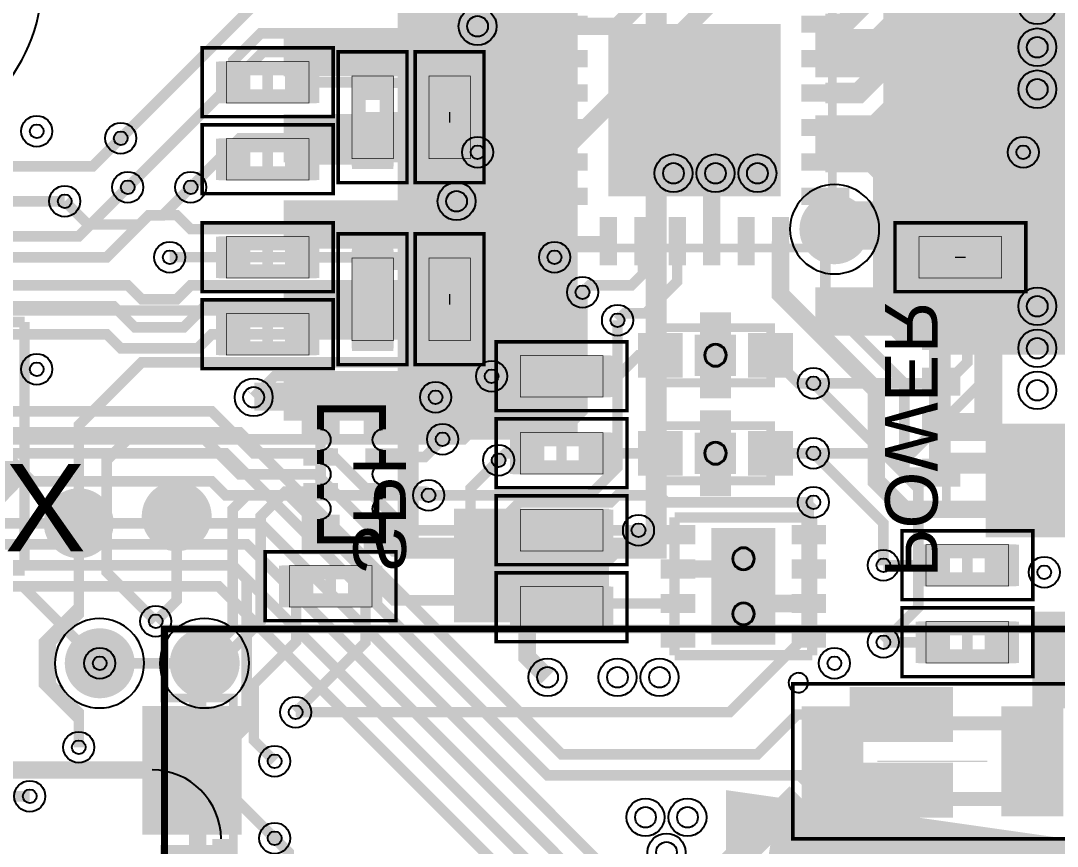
# Model space of a CAD drawing. Extents: x -347 to 2944, y -33 to 1648.
# Drawn here: x 2051 to 2643, y 891 to 1363 of the extents above; entities that cross this region are included whole.
import ezdxf

# ---------------------------------------------------------------- set-up
doc = ezdxf.new("R2010")
doc.units = 9
for name, color, linetype, true_color in [('BottomLayer', 7, 'Continuous', 0x0000ff), ('BottomPasteMaskLayer', 7, 'Continuous', 0x800000), ('BottomSilkLayer', 7, 'Continuous', 0x808000), ('BottomSolderMaskLayer', 7, 'Continuous', 0xaa00ff), ('Document', 7, 'Continuous', 0xffffff), ('Hole', 7, 'Continuous', 0x222222), ('Inner2', 7, 'Continuous', 0x008000), ('Inner3', 7, 'Continuous', 0x00ff00), ('Multi-Layer', 7, 'Continuous', 0xc0c0c0), ('TopLayer', 7, 'Continuous', 0xff0000), ('TopPasteMaskLayer', 7, 'Continuous', 0x808080), ('TopSilkLayer', 7, 'Continuous', 0xffff00), ('TopSolderMaskLayer', 7, 'Continuous', 0x800080)]:
    doc.layers.add(name, color=color, linetype=linetype, true_color=true_color)
doc.styles.get("Standard").update_dxf_attribs({"font": 'arial.ttf'})

msp = doc.modelspace()

# ---------------------------------------------------------------- hatches: boundary and pattern name
at = {"layer": 'BottomLayer'}
for points in [[(2272, 1358.99), (2272, 1331.43), (2201.13, 1331.43), (2201.13, 1358.99)], [(2575.99, 1358.38), (2575.99, 1330.82), (2505.13, 1330.82), (2505.13, 1358.38)], [(2272, 1309.78), (2272, 1282.22), (2201.13, 1282.22), (2201.13, 1309.78)], [(2575.99, 1309.17), (2575.99, 1281.61), (2505.13, 1281.61), (2505.13, 1309.17)], [(2515.99, 1264), (2518.41, 1263.85), (2520.78, 1263.42), (2523.09, 1262.7), (2525.29, 1261.71), (2527.36, 1260.46), (2529.26, 1258.97), (2530.97, 1257.26), (2532.45, 1255.36), (2533.7, 1253.29), (2534.7, 1251.09), (2535.41, 1248.78), (2535.85, 1246.41), (2535.99, 1244), (2535.99, 1244), (2535.85, 1241.59), (2535.41, 1239.21), (2534.7, 1236.91), (2533.7, 1234.7), (2532.45, 1232.64), (2530.97, 1230.74), (2529.26, 1229.03), (2527.36, 1227.54), (2525.29, 1226.29), (2523.09, 1225.3), (2520.78, 1224.58), (2518.41, 1224.14), (2515.99, 1224), (2515.99, 1224), (2513.58, 1224.14), (2511.21, 1224.58), (2508.9, 1225.3), (2506.7, 1226.29), (2504.63, 1227.54), (2502.73, 1229.03), (2501.02, 1230.74), (2499.54, 1232.64), (2498.29, 1234.7), (2497.29, 1236.91), (2496.58, 1239.21), (2496.14, 1241.59), (2496, 1244), (2496, 1244), (2496.14, 1246.41), (2496.58, 1248.78), (2497.29, 1251.09), (2498.29, 1253.29), (2499.54, 1255.36), (2501.02, 1257.26), (2502.73, 1258.97), (2504.63, 1260.46), (2506.7, 1261.71), (2508.9, 1262.7), (2511.21, 1263.42), (2513.58, 1263.85), (2515.99, 1264)], [(2272, 1260.56), (2272, 1233.01), (2201.13, 1233.01), (2201.13, 1260.56)], [(2575.99, 1259.96), (2575.99, 1232.4), (2505.13, 1232.4), (2505.13, 1259.96)], [(2272, 1211.35), (2272, 1183.79), (2201.13, 1183.79), (2201.13, 1211.35)], [(2575.99, 1210.75), (2575.99, 1183.19), (2505.13, 1183.19), (2505.13, 1210.75)], [(2272, 1162.14), (2272, 1134.58), (2201.13, 1134.58), (2201.13, 1162.14)], [(2690.16, 1069.01), (2603.56, 1069.01), (2603.56, 1132.01), (2690.16, 1132.01)], [(2386.16, 1020.4), (2299.55, 1020.4), (2299.55, 1083.39), (2386.16, 1083.39)], [(2629.1, 970.31), (2629.1, 1025.43), (2703.9, 1025.43), (2703.9, 970.31)], [(2524.77, 951.02), (2524.77, 982.52), (2583.82, 982.52), (2583.82, 951.02)], [(2121.22, 899.45), (2121.22, 970.31), (2176.34, 970.31), (2176.34, 899.45)], [(2524.77, 907.71), (2524.77, 939.21), (2583.82, 939.21), (2583.82, 907.71)], [(2532.64, 864.41), (2532.64, 895.9), (2591.7, 895.9), (2591.7, 864.41)]]:
    msp.add_hatch(color=256, dxfattribs=at).paths.add_polyline_path(points)
at = {"layer": 'BottomPasteMaskLayer'}
for points in [[(2690.16, 1069.01), (2603.56, 1069.01), (2603.56, 1132.01), (2690.16, 1132.01)], [(2386.16, 1020.4), (2299.55, 1020.4), (2299.55, 1083.39), (2386.16, 1083.39)], [(2121.22, 899.45), (2121.22, 970.31), (2176.34, 970.31), (2176.34, 899.45)]]:
    msp.add_hatch(color=256, dxfattribs=at).paths.add_polyline_path(points)
at = {"layer": 'BottomSolderMaskLayer'}
for points in [[(2459.82, 1160.18), (2436.18, 1160.18), (2436.18, 1183.82), (2459.82, 1183.82)], [(2691.17, 1068.02), (2602.55, 1068.02), (2602.55, 1133.01), (2691.17, 1133.01)], [(2459.82, 1104.17), (2436.18, 1104.17), (2436.18, 1127.83), (2459.82, 1127.83)], [(2387.16, 1019.4), (2298.56, 1019.4), (2298.56, 1084.39), (2387.16, 1084.39)], [(2452.18, 1043.93), (2452.18, 1067.57), (2475.82, 1067.57), (2475.82, 1043.93)], [(2452.18, 1012.43), (2452.18, 1036.07), (2475.82, 1036.07), (2475.82, 1012.43)], [(2120.44, 898.16), (2120.44, 971.6), (2177.12, 971.6), (2177.12, 898.16)]]:
    msp.add_hatch(color=256, dxfattribs=at).paths.add_polyline_path(points)
at = {"layer": 'Document'}
for points in [[(2275.93, 1468.24), (2275.93, 1123.75), (2369.24, 1123.75), (2369.24, 1468.24)], [(2579.93, 1467.63), (2579.93, 1172.36), (2673.44, 1172.36), (2673.44, 1467.63)], [(2164, 1316), (2176, 1316), (2176, 1340), (2164, 1340)], [(2208, 1316), (2220, 1316), (2220, 1340), (2208, 1340)], [(2240, 1336), (2240, 1324), (2264, 1324), (2264, 1336)], [(2284, 1336), (2284, 1324), (2308, 1324), (2308, 1336)], [(2416.31, 1292.31), (2455.68, 1292.31), (2455.68, 1331.68), (2416.31, 1331.68)], [(2176, 1296), (2164, 1296), (2164, 1272), (2176, 1272)], [(2220, 1296), (2208, 1296), (2208, 1272), (2220, 1272)], [(2240, 1292), (2240, 1280), (2264, 1280), (2264, 1292)], [(2284, 1292), (2284, 1280), (2308, 1280), (2308, 1292)], [(2164, 1216), (2176, 1216), (2176, 1240), (2164, 1240)], [(2208, 1216), (2220, 1216), (2220, 1240), (2208, 1240)], [(2571.99, 1240), (2559.99, 1240), (2559.99, 1216), (2571.99, 1216)], [(2615.99, 1240), (2603.99, 1240), (2603.99, 1216), (2615.99, 1216)], [(2240, 1232), (2240, 1220), (2264, 1220), (2264, 1232)], [(2284, 1232), (2284, 1220), (2308, 1220), (2308, 1232)], [(2176, 1196), (2164, 1196), (2164, 1172), (2176, 1172)], [(2220, 1196), (2208, 1196), (2208, 1172), (2220, 1172)], [(2240, 1188), (2240, 1176), (2264, 1176), (2264, 1188)], [(2284, 1188), (2284, 1176), (2308, 1176), (2308, 1188)], [(2332, 1148), (2344, 1148), (2344, 1172), (2332, 1172)], [(2376, 1148), (2388, 1148), (2388, 1172), (2376, 1172)], [(2332, 1104), (2344, 1104), (2344, 1128), (2332, 1128)], [(2376, 1104), (2388, 1104), (2388, 1128), (2376, 1128)], [(2344, 1084), (2332, 1084), (2332, 1060), (2344, 1060)], [(2388, 1084), (2376, 1084), (2376, 1060), (2388, 1060)], [(2563.99, 1040), (2575.99, 1040), (2575.99, 1064), (2563.99, 1064)], [(2607.99, 1040), (2619.99, 1040), (2619.99, 1064), (2607.99, 1064)], [(2212, 1052), (2200, 1052), (2200, 1028), (2212, 1028)], [(2256, 1052), (2244, 1052), (2244, 1028), (2256, 1028)], [(2344, 1040), (2332, 1040), (2332, 1016), (2344, 1016)], [(2388, 1040), (2376, 1040), (2376, 1016), (2388, 1016)], [(2563.99, 996), (2575.99, 996), (2575.99, 1020), (2563.99, 1020)], [(2607.99, 996), (2619.99, 996), (2619.99, 1020), (2607.99, 1020)], [(2503.1, 914.41), (2526.72, 914.41), (2526.72, 965.59), (2503.1, 965.59)], [(2617.27, 914.41), (2640.89, 914.41), (2640.89, 965.59), (2617.27, 965.59)]]:
    msp.add_hatch(color=256, dxfattribs=at).paths.add_polyline_path(points)
at = {"layer": 'Multi-Layer'}
for points in [[(2458.82, 1161.18), (2437.18, 1161.18), (2437.18, 1182.83), (2458.82, 1182.83)], [(2458.82, 1105.17), (2437.18, 1105.17), (2437.18, 1126.83), (2458.82, 1126.83)], [(2453.18, 1044.93), (2453.18, 1066.58), (2474.82, 1066.58), (2474.82, 1044.93)], [(2453.18, 1013.42), (2453.18, 1035.07), (2474.82, 1035.07), (2474.82, 1013.42)]]:
    msp.add_hatch(color=256, dxfattribs=at).paths.add_polyline_path(points)
at = {"layer": 'TopLayer'}
for points in [[(2347.41, 1356.29), (2347.41, 1366.13), (2374.97, 1366.13), (2374.97, 1356.29)], [(2524.58, 1366.13), (2524.58, 1356.29), (2497.02, 1356.29), (2497.02, 1366.13)], [(2387.77, 1360.23), (2484.23, 1360.23), (2484.23, 1263.77), (2387.77, 1263.77)], [(2587.99, 1359), (2587.99, 1343), (2565.99, 1343), (2565.99, 1359)], [(2347.41, 1336.6), (2347.41, 1346.45), (2374.97, 1346.45), (2374.97, 1336.6)], [(2524.58, 1346.45), (2524.58, 1336.6), (2497.02, 1336.6), (2497.02, 1346.45)], [(2162.47, 1339.81), (2182.15, 1339.81), (2182.15, 1316.19), (2162.47, 1316.19)], [(2201.84, 1339.81), (2221.52, 1339.81), (2221.52, 1316.19), (2201.84, 1316.19)], [(2263.81, 1337.52), (2263.81, 1317.84), (2240.18, 1317.84), (2240.18, 1337.52)], [(2307.81, 1337.52), (2307.81, 1317.84), (2284.18, 1317.84), (2284.18, 1337.52)], [(2587.99, 1333), (2587.99, 1317), (2565.99, 1317), (2565.99, 1333)], [(2347.41, 1316.92), (2347.41, 1326.76), (2374.97, 1326.76), (2374.97, 1316.92)], [(2524.58, 1326.76), (2524.58, 1316.92), (2497.02, 1316.92), (2497.02, 1326.76)], [(2347.41, 1297.23), (2347.41, 1307.08), (2374.97, 1307.08), (2374.97, 1297.23)], [(2524.58, 1307.08), (2524.58, 1297.23), (2497.02, 1297.23), (2497.02, 1307.08)], [(2587.99, 1307), (2587.99, 1291), (2565.99, 1291), (2565.99, 1307)], [(2263.81, 1298.15), (2263.81, 1278.47), (2240.18, 1278.47), (2240.18, 1298.15)], [(2307.81, 1298.15), (2307.81, 1278.47), (2284.18, 1278.47), (2284.18, 1298.15)], [(2182.15, 1272.19), (2162.47, 1272.19), (2162.47, 1295.81), (2182.15, 1295.81)], [(2221.52, 1272.19), (2201.84, 1272.19), (2201.84, 1295.81), (2221.52, 1295.81)], [(2347.41, 1277.55), (2347.41, 1287.39), (2374.97, 1287.39), (2374.97, 1277.55)], [(2524.58, 1287.39), (2524.58, 1277.55), (2497.02, 1277.55), (2497.02, 1287.39)], [(2587.99, 1281), (2587.99, 1265), (2565.99, 1265), (2565.99, 1281)], [(2347.41, 1257.86), (2347.41, 1267.71), (2374.97, 1267.71), (2374.97, 1257.86)], [(2524.58, 1267.71), (2524.58, 1257.86), (2497.02, 1257.86), (2497.02, 1267.71)], [(2391.7, 1223.41), (2381.86, 1223.41), (2381.86, 1250.97), (2391.7, 1250.97)], [(2411.39, 1223.41), (2401.55, 1223.41), (2401.55, 1250.97), (2411.39, 1250.97)], [(2431.07, 1223.41), (2421.23, 1223.41), (2421.23, 1250.97), (2431.07, 1250.97)], [(2450.76, 1223.41), (2440.92, 1223.41), (2440.92, 1250.97), (2450.76, 1250.97)], [(2470.44, 1223.41), (2460.6, 1223.41), (2460.6, 1250.97), (2470.44, 1250.97)], [(2490.13, 1223.41), (2480.29, 1223.41), (2480.29, 1250.97), (2490.13, 1250.97)], [(2162.47, 1239.81), (2182.15, 1239.81), (2182.15, 1216.19), (2162.47, 1216.19)], [(2201.84, 1239.81), (2221.52, 1239.81), (2221.52, 1216.19), (2201.84, 1216.19)], [(2578.15, 1216.19), (2558.47, 1216.19), (2558.47, 1239.81), (2578.15, 1239.81)], [(2617.52, 1216.19), (2597.84, 1216.19), (2597.84, 1239.81), (2617.52, 1239.81)], [(2263.81, 1233.53), (2263.81, 1213.84), (2240.18, 1213.84), (2240.18, 1233.53)], [(2307.81, 1233.53), (2307.81, 1213.84), (2284.18, 1213.84), (2284.18, 1233.53)], [(2182.15, 1172.19), (2162.47, 1172.19), (2162.47, 1195.81), (2182.15, 1195.81)], [(2221.52, 1172.19), (2201.84, 1172.19), (2201.84, 1195.81), (2221.52, 1195.81)], [(2263.81, 1194.16), (2263.81, 1174.47), (2240.18, 1174.47), (2240.18, 1194.16)], [(2307.81, 1194.16), (2307.81, 1174.47), (2284.18, 1174.47), (2284.18, 1194.16)], [(2455.88, 1179.88), (2440.12, 1179.88), (2440.12, 1195.62), (2455.88, 1195.62)], [(2587.99, 1191), (2587.99, 1175), (2565.99, 1175), (2565.99, 1191)], [(2428.31, 1160.19), (2404.69, 1160.19), (2404.69, 1183.81), (2428.31, 1183.81)], [(2491.3, 1160.19), (2467.68, 1160.19), (2467.68, 1183.81), (2491.3, 1183.81)], [(2330.47, 1171.81), (2350.15, 1171.81), (2350.15, 1148.19), (2330.47, 1148.19)], [(2369.84, 1171.81), (2389.52, 1171.81), (2389.52, 1148.19), (2369.84, 1148.19)], [(2455.88, 1148.38), (2440.12, 1148.38), (2440.12, 1164.12), (2455.88, 1164.12)], [(2587.99, 1165), (2587.99, 1149), (2565.99, 1149), (2565.99, 1165)], [(2232.12, 1148.79), (2232.12, 1128.12), (2212.44, 1128.12), (2212.44, 1148.79)], [(2247.87, 1128.12), (2247.87, 1148.79), (2267.55, 1148.79), (2267.55, 1128.12)], [(2455.88, 1123.88), (2440.12, 1123.88), (2440.12, 1139.62), (2455.88, 1139.62)], [(2587.99, 1139), (2587.99, 1123), (2565.99, 1123), (2565.99, 1139)], [(2330.47, 1127.81), (2350.15, 1127.81), (2350.15, 1104.19), (2330.47, 1104.19)], [(2369.84, 1127.81), (2389.52, 1127.81), (2389.52, 1104.19), (2369.84, 1104.19)], [(2428.31, 1104.19), (2404.69, 1104.19), (2404.69, 1127.81), (2428.31, 1127.81)], [(2491.3, 1104.19), (2467.68, 1104.19), (2467.68, 1127.81), (2491.3, 1127.81)], [(2232.12, 1118.76), (2232.12, 1108.92), (2212.44, 1108.92), (2212.44, 1118.76)], [(2247.87, 1108.92), (2247.87, 1118.76), (2267.55, 1118.76), (2267.55, 1108.92)], [(2455.88, 1092.38), (2440.12, 1092.38), (2440.12, 1108.12), (2455.88, 1108.12)], [(2587.99, 1113), (2587.99, 1097), (2565.99, 1097), (2565.99, 1113)], [(2140, 1060), (2137.58, 1060.14), (2135.21, 1060.58), (2132.9, 1061.3), (2130.7, 1062.29), (2128.63, 1063.54), (2126.73, 1065.03), (2125.03, 1066.74), (2123.54, 1068.64), (2122.29, 1070.7), (2121.3, 1072.91), (2120.58, 1075.21), (2120.14, 1077.59), (2120, 1080), (2120, 1080), (2120.14, 1082.41), (2120.58, 1084.78), (2121.3, 1087.09), (2122.29, 1089.29), (2123.54, 1091.36), (2125.03, 1093.26), (2126.73, 1094.97), (2128.63, 1096.46), (2130.7, 1097.71), (2132.9, 1098.7), (2135.21, 1099.42), (2137.58, 1099.85), (2140, 1100), (2140, 1100), (2142.41, 1099.85), (2144.78, 1099.42), (2147.09, 1098.7), (2149.29, 1097.71), (2151.36, 1096.46), (2153.26, 1094.97), (2154.97, 1093.26), (2156.46, 1091.36), (2157.7, 1089.29), (2158.7, 1087.09), (2159.41, 1084.78), (2159.85, 1082.41), (2160, 1080), (2160, 1080), (2159.85, 1077.59), (2159.41, 1075.21), (2158.7, 1072.91), (2157.7, 1070.7), (2156.46, 1068.64), (2154.97, 1066.74), (2153.26, 1065.03), (2151.36, 1063.54), (2149.29, 1062.29), (2147.09, 1061.3), (2144.78, 1060.58), (2142.41, 1060.14), (2140, 1060)], [(2232.12, 1099.08), (2232.12, 1089.23), (2212.44, 1089.23), (2212.44, 1099.08)], [(2247.87, 1089.23), (2247.87, 1099.08), (2267.55, 1099.08), (2267.55, 1089.23)], [(2084, 1056), (2081.59, 1056.14), (2079.21, 1056.58), (2076.9, 1057.3), (2074.7, 1058.29), (2072.63, 1059.54), (2070.73, 1061.03), (2069.03, 1062.74), (2067.54, 1064.64), (2066.29, 1066.7), (2065.3, 1068.91), (2064.58, 1071.21), (2064.14, 1073.59), (2064, 1076), (2064, 1076), (2064.14, 1078.41), (2064.58, 1080.78), (2065.3, 1083.09), (2066.29, 1085.29), (2067.54, 1087.36), (2069.03, 1089.26), (2070.73, 1090.97), (2072.63, 1092.46), (2074.7, 1093.71), (2076.9, 1094.7), (2079.21, 1095.42), (2081.59, 1095.85), (2084, 1096), (2084, 1096), (2086.41, 1095.85), (2088.78, 1095.42), (2091.09, 1094.7), (2093.29, 1093.71), (2095.36, 1092.46), (2097.26, 1090.97), (2098.97, 1089.26), (2100.46, 1087.36), (2101.7, 1085.29), (2102.7, 1083.09), (2103.41, 1080.78), (2103.85, 1078.41), (2104, 1076), (2104, 1076), (2103.85, 1073.59), (2103.41, 1071.21), (2102.7, 1068.91), (2101.7, 1066.7), (2100.46, 1064.64), (2098.97, 1062.74), (2097.26, 1061.03), (2095.36, 1059.54), (2093.29, 1058.29), (2091.09, 1057.3), (2088.78, 1056.58), (2086.41, 1056.14), (2084, 1056)], [(2232.12, 1079.88), (2232.12, 1059.21), (2212.44, 1059.21), (2212.44, 1079.88)], [(2247.87, 1059.21), (2247.87, 1079.88), (2267.55, 1079.88), (2267.55, 1059.21)], [(2350.15, 1060.19), (2330.47, 1060.19), (2330.47, 1083.81), (2350.15, 1083.81)], [(2389.52, 1060.19), (2369.84, 1060.19), (2369.84, 1083.81), (2389.52, 1083.81)], [(2416.75, 1064.01), (2416.75, 1075.04), (2436.44, 1075.04), (2436.44, 1064.01)], [(2491.55, 1064.01), (2491.55, 1075.04), (2511.24, 1075.04), (2511.24, 1064.01)], [(2446.28, 1008.5), (2446.28, 1071.5), (2481.72, 1071.5), (2481.72, 1008.5)], [(2562.47, 1063.81), (2582.15, 1063.81), (2582.15, 1040.19), (2562.47, 1040.19)], [(2601.84, 1063.81), (2621.52, 1063.81), (2621.52, 1040.19), (2601.84, 1040.19)], [(2416.75, 1044.33), (2416.75, 1055.35), (2436.44, 1055.35), (2436.44, 1044.33)], [(2491.55, 1044.33), (2491.55, 1055.35), (2511.24, 1055.35), (2511.24, 1044.33)], [(2218.15, 1028.19), (2198.47, 1028.19), (2198.47, 1051.81), (2218.15, 1051.81)], [(2257.52, 1028.19), (2237.84, 1028.19), (2237.84, 1051.81), (2257.52, 1051.81)], [(2350.15, 1016.19), (2330.47, 1016.19), (2330.47, 1039.81), (2350.15, 1039.81)], [(2389.52, 1016.19), (2369.84, 1016.19), (2369.84, 1039.81), (2389.52, 1039.81)], [(2416.75, 1024.64), (2416.75, 1035.67), (2436.44, 1035.67), (2436.44, 1024.64)], [(2491.55, 1024.64), (2491.55, 1035.67), (2511.24, 1035.67), (2511.24, 1024.64)], [(2562.47, 1019.81), (2582.15, 1019.81), (2582.15, 996.19), (2562.47, 996.19)], [(2601.84, 1019.81), (2621.52, 1019.81), (2621.52, 996.19), (2601.84, 996.19)], [(2096, 1016), (2098.41, 1015.85), (2100.78, 1015.42), (2103.09, 1014.7), (2105.29, 1013.71), (2107.36, 1012.46), (2109.26, 1010.97), (2110.97, 1009.26), (2112.46, 1007.36), (2113.7, 1005.29), (2114.7, 1003.09), (2115.41, 1000.78), (2115.85, 998.41), (2116, 996), (2116, 996), (2115.85, 993.59), (2115.41, 991.21), (2114.7, 988.91), (2113.7, 986.7), (2112.46, 984.64), (2110.97, 982.74), (2109.26, 981.03), (2107.36, 979.54), (2105.29, 978.29), (2103.09, 977.3), (2100.78, 976.58), (2098.41, 976.14), (2096, 976), (2096, 976), (2093.59, 976.14), (2091.21, 976.58), (2088.9, 977.3), (2086.7, 978.29), (2084.63, 979.54), (2082.73, 981.03), (2081.03, 982.74), (2079.54, 984.64), (2078.29, 986.7), (2077.3, 988.91), (2076.58, 991.21), (2076.14, 993.59), (2076, 996), (2076, 996), (2076.14, 998.41), (2076.58, 1000.78), (2077.3, 1003.09), (2078.29, 1005.29), (2079.54, 1007.36), (2081.03, 1009.26), (2082.73, 1010.97), (2084.63, 1012.46), (2086.7, 1013.71), (2088.9, 1014.7), (2091.21, 1015.42), (2093.59, 1015.85), (2096, 1016)], [(2156, 1016), (2158.41, 1015.85), (2160.78, 1015.42), (2163.09, 1014.7), (2165.29, 1013.71), (2167.36, 1012.46), (2169.26, 1010.97), (2170.97, 1009.26), (2172.46, 1007.36), (2173.7, 1005.29), (2174.7, 1003.09), (2175.41, 1000.78), (2175.85, 998.41), (2176, 996), (2176, 996), (2175.85, 993.59), (2175.41, 991.21), (2174.7, 988.91), (2173.7, 986.7), (2172.46, 984.64), (2170.97, 982.74), (2169.26, 981.03), (2167.36, 979.54), (2165.29, 978.29), (2163.09, 977.3), (2160.78, 976.58), (2158.41, 976.14), (2156, 976), (2156, 976), (2153.58, 976.14), (2151.21, 976.58), (2148.9, 977.3), (2146.7, 978.29), (2144.63, 979.54), (2142.73, 981.03), (2141.03, 982.74), (2139.54, 984.64), (2138.29, 986.7), (2137.3, 988.91), (2136.58, 991.21), (2136.14, 993.59), (2136, 996), (2136, 996), (2136.14, 998.41), (2136.58, 1000.78), (2137.3, 1003.09), (2138.29, 1005.29), (2139.54, 1007.36), (2141.03, 1009.26), (2142.73, 1010.97), (2144.63, 1012.46), (2146.7, 1013.71), (2148.9, 1014.7), (2151.21, 1015.42), (2153.58, 1015.85), (2156, 1016)], [(2416.75, 1004.96), (2416.75, 1015.98), (2436.44, 1015.98), (2436.44, 1004.96)], [(2491.55, 1004.96), (2491.55, 1015.98), (2511.24, 1015.98), (2511.24, 1004.96)], [(2497.19, 971.49), (2532.62, 971.49), (2532.62, 908.5), (2497.19, 908.5)], [(2611.36, 971.49), (2646.8, 971.49), (2646.8, 908.5), (2611.36, 908.5)]]:
    msp.add_hatch(color=256, dxfattribs=at).paths.add_polyline_path(points)
at = {"layer": 'TopPasteMaskLayer'}
for points in [[(2387.77, 1360.23), (2484.23, 1360.23), (2484.23, 1263.77), (2387.77, 1263.77)], [(2455.88, 1179.88), (2440.12, 1179.88), (2440.12, 1195.62), (2455.88, 1195.62)], [(2428.31, 1160.19), (2404.69, 1160.19), (2404.69, 1183.81), (2428.31, 1183.81)], [(2491.3, 1160.19), (2467.68, 1160.19), (2467.68, 1183.81), (2491.3, 1183.81)], [(2455.88, 1148.38), (2440.12, 1148.38), (2440.12, 1164.12), (2455.88, 1164.12)], [(2232.12, 1148.79), (2232.12, 1128.12), (2212.44, 1128.12), (2212.44, 1148.79)], [(2247.87, 1128.12), (2247.87, 1148.79), (2267.55, 1148.79), (2267.55, 1128.12)], [(2455.88, 1123.88), (2440.12, 1123.88), (2440.12, 1139.62), (2455.88, 1139.62)], [(2428.31, 1104.19), (2404.69, 1104.19), (2404.69, 1127.81), (2428.31, 1127.81)], [(2491.3, 1104.19), (2467.68, 1104.19), (2467.68, 1127.81), (2491.3, 1127.81)], [(2455.88, 1092.38), (2440.12, 1092.38), (2440.12, 1108.12), (2455.88, 1108.12)], [(2232.12, 1079.88), (2232.12, 1059.21), (2212.44, 1059.21), (2212.44, 1079.88)], [(2247.87, 1059.21), (2247.87, 1079.88), (2267.55, 1079.88), (2267.55, 1059.21)], [(2446.28, 1008.5), (2446.28, 1071.5), (2481.72, 1071.5), (2481.72, 1008.5)]]:
    msp.add_hatch(color=256, dxfattribs=at).paths.add_polyline_path(points)
at = {"layer": 'TopSilkLayer'}
for points in [[(2189, 1316.19), (2195, 1316.19), (2195, 1339.81), (2189, 1339.81)], [(2240.18, 1311), (2240.18, 1305), (2263.81, 1305), (2263.81, 1311)], [(2195, 1295.81), (2189, 1295.81), (2189, 1272.19), (2195, 1272.19)], [(2189, 1216.19), (2195, 1216.19), (2195, 1239.81), (2189, 1239.81)], [(2240.18, 1207), (2240.18, 1201), (2263.81, 1201), (2263.81, 1207)], [(2195, 1195.81), (2189, 1195.81), (2189, 1172.19), (2195, 1172.19)], [(2357, 1148.19), (2363, 1148.19), (2363, 1171.81), (2357, 1171.81)], [(2357, 1104.19), (2363, 1104.19), (2363, 1127.81), (2357, 1127.81)], [(2363, 1083.81), (2357, 1083.81), (2357, 1060.19), (2363, 1060.19)], [(2588.99, 1040.19), (2594.99, 1040.19), (2594.99, 1063.81), (2588.99, 1063.81)], [(2231, 1051.81), (2225, 1051.81), (2225, 1028.19), (2231, 1028.19)], [(2363, 1039.81), (2357, 1039.81), (2357, 1016.19), (2363, 1016.19)], [(2588.99, 996.19), (2594.99, 996.19), (2594.99, 1019.81), (2588.99, 1019.81)]]:
    msp.add_hatch(color=256, dxfattribs=at).paths.add_polyline_path(points)
at = {"layer": 'TopSolderMaskLayer'}
for points in [[(2386.77, 1361.23), (2485.23, 1361.23), (2485.23, 1262.77), (2386.77, 1262.77)], [(2456.88, 1178.88), (2439.12, 1178.88), (2439.12, 1196.62), (2456.88, 1196.62)], [(2429.31, 1159.19), (2403.69, 1159.19), (2403.69, 1184.81), (2429.31, 1184.81)], [(2459.82, 1160.18), (2436.18, 1160.18), (2436.18, 1183.82), (2459.82, 1183.82)], [(2492.3, 1159.19), (2466.68, 1159.19), (2466.68, 1184.81), (2492.3, 1184.81)], [(2456.88, 1147.38), (2439.12, 1147.38), (2439.12, 1165.12), (2456.88, 1165.12)], [(2233.07, 1149.84), (2233.07, 1127.06), (2211.49, 1127.06), (2211.49, 1149.84)], [(2246.92, 1127.06), (2246.92, 1149.84), (2268.5, 1149.84), (2268.5, 1127.06)], [(2456.88, 1122.88), (2439.12, 1122.88), (2439.12, 1140.62), (2456.88, 1140.62)], [(2429.31, 1103.19), (2403.69, 1103.19), (2403.69, 1128.81), (2429.31, 1128.81)], [(2459.82, 1104.17), (2436.18, 1104.17), (2436.18, 1127.83), (2459.82, 1127.83)], [(2492.3, 1103.19), (2466.68, 1103.19), (2466.68, 1128.81), (2492.3, 1128.81)], [(2456.88, 1091.38), (2439.12, 1091.38), (2439.12, 1109.12), (2456.88, 1109.12)], [(2233.07, 1080.94), (2233.07, 1058.16), (2211.49, 1058.16), (2211.49, 1080.94)], [(2246.92, 1058.16), (2246.92, 1080.94), (2268.5, 1080.94), (2268.5, 1058.16)], [(2445.72, 1006.73), (2445.72, 1073.27), (2482.28, 1073.27), (2482.28, 1006.73)], [(2452.18, 1043.93), (2452.18, 1067.57), (2475.82, 1067.57), (2475.82, 1043.93)], [(2452.18, 1012.43), (2452.18, 1036.07), (2475.82, 1036.07), (2475.82, 1012.43)]]:
    msp.add_hatch(color=256, dxfattribs=at).paths.add_polyline_path(points)

# ---------------------------------------------------------------- linework, layer by layer
at = {"layer": 'BottomLayer'}
for points, const_width in [([(2236.56, 1394.42), (2206.42, 1394.42), (2108, 1296)], 6), ([(2236.56, 1345.21), (2189.21, 1345.21), (2112, 1268)], 6), ([(2540.56, 1344.6), (2587.39, 1344.6), (2603.99, 1328), (2603.99, 1160), (2559.99, 1116), (2503.99, 1116)], 6), ([(2236.56, 1296), (2176, 1296), (2148, 1268)], 6), ([(2540.56, 1295.39), (2576.6, 1295.39), (2591.99, 1280), (2591.99, 1168), (2579.99, 1156), (2503.99, 1156)], 6), ([(2089.21, 1246.78), (2076, 1260)], 6), ([(2089.21, 1246.78), (2118.78, 1246.78), (2124, 1252), (2140, 1252), (2148, 1244), (2233.78, 1244), (2236.56, 1246.78)], 5.91), ([(2236.56, 1197.57), (1865.57, 1197.57), (1816, 1148), (1576, 1148), (1500, 1224), (1496, 1224)], 6), ([(2236.56, 1148.36), (2184.36, 1148.36)], 16), ([(2184.36, 1148.36), (2184, 1148)], 10), ([(2554.29, 966.77), (2494.77, 966.77), (2472, 944), (2360, 944), (2337.22, 966.77), (2336, 968), (2176, 1128), (1772, 1128), (1740, 1096)], 6), ([(2554.29, 923.46), (2504.53, 923.46), (2496, 932), (2352, 932), (2168, 1116), (1836, 1116), (1820, 1100)], 6), ([(2554.29, 836.85), (2427.14, 836.85), (2188, 1076), (1612, 1076), (1600, 1064), (1456, 1064), (1452, 1060)], 6), ([(2554.29, 750.23), (2493.76, 750.23), (2180, 1064), (1628, 1064), (1624, 1064), (1612, 1052), (1476, 1052), (1460, 1036), (1392, 1036)], 6), ([(2538.55, 706.93), (2517.07, 706.93), (2172, 1052), (1640, 1052), (1628, 1040), (1492, 1040), (1484, 1032)], 6), ([(1508, 1020), (1516, 1028), (1640, 1028), (1652, 1040), (2164, 1040), (2496, 708), (2496, 680), (2512.37, 663.62), (2554.29, 663.62)], 6)]:
    msp.add_lwpolyline(points, dxfattribs=dict(at, const_width=const_width))
at = {"layer": 'BottomSilkLayer', "const_width": 12}
for points in [[(2414.12, 1530.25), (2414.12, 1061.75), (2272.39, 1061.75), (2272.39, 1530.25), (2414.12, 1530.25)], [(2717.73, 1529.64), (2717.73, 1110.35), (2575.99, 1110.35), (2575.99, 1529.64), (2717.73, 1529.64)]]:
    msp.add_lwpolyline(points, close=True, dxfattribs=at)
at = {"layer": 'BottomSilkLayer'}
for points, const_width in [([(1968.09, 1104.14), (2049, 1104.14), (2029.7, 1124.14), (2029.7, 1084.14), (2049, 1104.14)], 12), ([(2133.04, 981.14), (2133.04, 1015.59), (2597.6, 1015.59)], 5), ([(1938.97, 935.04), (2125.98, 935.04)], 10), ([(2165.35, 895.67), (2165.35, 708.66)], 10)]:
    msp.add_lwpolyline(points, dxfattribs=dict(at, const_width=const_width))
for centre, radius, start, end in [((1968.5, 1385.84), 94.49, 0.06973, 359.93027), ((2516.13, 1244), 25.53, 270.3142, 270), ((3065.32, 775.2), 429.5, 155.25045, 212.70246), ((2125.98, 895.67), 39.37, 360, 90)]:
    msp.add_arc(centre, radius, start, end, dxfattribs=at)
at = {"layer": 'BottomSolderMaskLayer'}
for points in [[(2448.01, 1178.46), (2447.99, 1178.46)], [(2448.01, 1165.54), (2447.99, 1165.54)], [(2448.01, 1122.46), (2447.99, 1122.46)], [(2448.01, 1109.54), (2447.99, 1109.54)], [(2457.54, 1055.74), (2457.54, 1055.76)], [(2470.46, 1055.74), (2470.46, 1055.76)], [(2457.54, 1024.24), (2457.54, 1024.26)], [(2470.46, 1024.24), (2470.46, 1024.26)]]:
    msp.add_lwpolyline(points, close=True, dxfattribs=at)
for centre, start, end in [((2448.01, 1172), 450, 270), ((2447.99, 1172), 270, 450), ((2448.01, 1116), 450, 270), ((2447.99, 1116), 270, 450), ((2464, 1055.74), 360, 180), ((2464, 1055.76), 180, 360), ((2464, 1024.24), 360, 180), ((2464, 1024.26), 180, 360)]:
    msp.add_arc(centre, 6.46, start, end, dxfattribs=at)
at = {"layer": 'Document'}
for points, const_width in [([(2154.59, 1347.68), (2229.4, 1347.68), (2229.4, 1308.31), (2154.59, 1308.31), (2154.59, 1347.68)], 2), ([(2271.68, 1345.4), (2271.68, 1270.6), (2232.31, 1270.6), (2232.31, 1345.4), (2271.68, 1345.4)], 2), ([(2315.68, 1345.4), (2315.68, 1270.6), (2276.31, 1270.6), (2276.31, 1345.4), (2315.68, 1345.4)], 2), ([(2168.37, 1339.81), (2215.62, 1339.81), (2215.62, 1316.19), (2168.37, 1316.19), (2168.37, 1339.81)], 0.39), ([(2263.81, 1331.62), (2263.81, 1284.38), (2240.18, 1284.38), (2240.18, 1331.62), (2263.81, 1331.62)], 0.39), ([(2307.81, 1331.62), (2307.81, 1284.38), (2284.18, 1284.38), (2284.18, 1331.62), (2307.81, 1331.62)], 0.39), ([(2229.4, 1264.31), (2154.59, 1264.31), (2154.59, 1303.68), (2229.4, 1303.68), (2229.4, 1264.31)], 2), ([(2215.62, 1272.19), (2168.37, 1272.19), (2168.37, 1295.81), (2215.62, 1295.81), (2215.62, 1272.19)], 0.39), ([(2154.59, 1247.68), (2229.4, 1247.68), (2229.4, 1208.31), (2154.59, 1208.31), (2154.59, 1247.68)], 2), ([(2625.4, 1208.31), (2550.59, 1208.31), (2550.59, 1247.68), (2625.4, 1247.68), (2625.4, 1208.31)], 2), ([(2168.37, 1239.81), (2215.62, 1239.81), (2215.62, 1216.19), (2168.37, 1216.19), (2168.37, 1239.81)], 0.39), ([(2271.68, 1241.4), (2271.68, 1166.6), (2232.31, 1166.6), (2232.31, 1241.4), (2271.68, 1241.4)], 2), ([(2315.68, 1241.4), (2315.68, 1166.6), (2276.31, 1166.6), (2276.31, 1241.4), (2315.68, 1241.4)], 2), ([(2611.62, 1216.19), (2564.37, 1216.19), (2564.37, 1239.81), (2611.62, 1239.81), (2611.62, 1216.19)], 0.39), ([(2263.81, 1227.62), (2263.81, 1180.38), (2240.18, 1180.38), (2240.18, 1227.62), (2263.81, 1227.62)], 0.39), ([(2307.81, 1227.62), (2307.81, 1180.38), (2284.18, 1180.38), (2284.18, 1227.62), (2307.81, 1227.62)], 0.39), ([(2229.4, 1164.31), (2154.59, 1164.31), (2154.59, 1203.68), (2229.4, 1203.68), (2229.4, 1164.31)], 2), ([(2215.62, 1172.19), (2168.37, 1172.19), (2168.37, 1195.81), (2215.62, 1195.81), (2215.62, 1172.19)], 0.39), ([(2322.59, 1179.68), (2397.4, 1179.68), (2397.4, 1140.31), (2322.59, 1140.31), (2322.59, 1179.68)], 2), ([(2336.37, 1171.81), (2383.62, 1171.81), (2383.62, 1148.19), (2336.37, 1148.19), (2336.37, 1171.81)], 0.39), ([(2322.59, 1135.68), (2397.4, 1135.68), (2397.4, 1096.31), (2322.59, 1096.31), (2322.59, 1135.68)], 2), ([(2336.37, 1127.81), (2383.62, 1127.81), (2383.62, 1104.19), (2336.37, 1104.19), (2336.37, 1127.81)], 0.39), ([(2397.4, 1052.31), (2322.59, 1052.31), (2322.59, 1091.68), (2397.4, 1091.68), (2397.4, 1052.31)], 2), ([(2383.62, 1060.19), (2336.37, 1060.19), (2336.37, 1083.81), (2383.62, 1083.81), (2383.62, 1060.19)], 0.39), ([(2554.59, 1071.68), (2629.4, 1071.68), (2629.4, 1032.31), (2554.59, 1032.31), (2554.59, 1071.68)], 2), ([(2568.37, 1063.81), (2615.62, 1063.81), (2615.62, 1040.19), (2568.37, 1040.19), (2568.37, 1063.81)], 0.39), ([(2265.4, 1020.31), (2190.59, 1020.31), (2190.59, 1059.68), (2265.4, 1059.68), (2265.4, 1020.31)], 2), ([(2251.62, 1028.19), (2204.37, 1028.19), (2204.37, 1051.81), (2251.62, 1051.81), (2251.62, 1028.19)], 0.39), ([(2397.4, 1008.31), (2322.59, 1008.31), (2322.59, 1047.68), (2397.4, 1047.68), (2397.4, 1008.31)], 2), ([(2383.62, 1016.19), (2336.37, 1016.19), (2336.37, 1039.81), (2383.62, 1039.81), (2383.62, 1016.19)], 0.39), ([(2554.59, 1027.68), (2629.4, 1027.68), (2629.4, 988.31), (2554.59, 988.31), (2554.59, 1027.68)], 2), ([(2568.37, 1019.81), (2615.62, 1019.81), (2615.62, 996.19), (2568.37, 996.19), (2568.37, 1019.81)], 0.39), ([(2731.46, 452.6), (2731.46, 1015.59), (2133.04, 1015.59), (2133.04, 452.6), (2731.46, 452.6)], 3.94), ([(2492.27, 984.29), (2651.72, 984.29), (2651.72, 895.71), (2492.27, 895.71), (2492.27, 984.29)], 2)]:
    msp.add_lwpolyline(points, close=True, dxfattribs=dict(at, const_width=const_width))
for points, const_width in [([(2172, 1336), (2212, 1336)], 8), ([(2244, 1328), (2244, 1288)], 8), ([(2260, 1328), (2260, 1288)], 8), ([(2288, 1328), (2288, 1288)], 8), ([(2304, 1328), (2304, 1288)], 8), ([(2172, 1320), (2212, 1320)], 8), ([(2212, 1292), (2172, 1292)], 8), ([(2212, 1276), (2172, 1276)], 8), ([(2172, 1236), (2212, 1236)], 8), ([(2607.99, 1236), (2567.99, 1236)], 8), ([(2244, 1224), (2244, 1184)], 8), ([(2260, 1224), (2260, 1184)], 8), ([(2288, 1224), (2288, 1184)], 8), ([(2304, 1224), (2304, 1184)], 8), ([(2172, 1220), (2212, 1220)], 8), ([(2607.99, 1220), (2567.99, 1220)], 8), ([(2052.99, 1190.98), (1867, 1190.98)], 6), ([(2212, 1192), (2172, 1192)], 8), ([(2212, 1176), (2172, 1176)], 8), ([(2340, 1168), (2380, 1168)], 8), ([(2340, 1152), (2380, 1152)], 8), ([(2222.28, 1129.59), (2222.28, 1141.4), (2257.71, 1141.4), (2257.71, 1129.59)], 4), ([(2340, 1124), (2380, 1124)], 8), ([(2222.28, 1109.9), (2222.28, 1117.78)], 4), ([(2257.71, 1117.78), (2257.71, 1109.9)], 4), ([(2340, 1108), (2380, 1108)], 8), ([(2222.28, 1090.22), (2222.28, 1098.09)], 4), ([(2257.71, 1098.09), (2257.71, 1090.22)], 4), ([(2257.71, 1078.41), (2257.71, 1066.6), (2222.28, 1066.6), (2222.28, 1078.41)], 4), ([(2380, 1080), (2340, 1080)], 8), ([(2424.63, 1000.63), (2424.63, 1079.37)], 5.91), ([(2503.37, 1000.63), (2503.37, 1079.37)], 5.91), ([(2380, 1064), (2340, 1064)], 8), ([(2571.99, 1060), (2611.99, 1060)], 8), ([(1867, 1049.01), (2052.99, 1049.01)], 6), ([(2248, 1048), (2208, 1048)], 8), ([(2571.99, 1044), (2611.99, 1044)], 8), ([(2380, 1036), (2340, 1036)], 8), ([(2248, 1032), (2208, 1032)], 8), ([(2380, 1020), (2340, 1020)], 8), ([(2571.99, 1016), (2611.99, 1016)], 8), ([(2133.04, 751.81), (2133.04, 889.6), (2172.41, 889.6), (2172.41, 901.42), (2133.04, 901.42), (2133.04, 960.47), (2172.41, 960.47), (2172.41, 976.22), (2133.04, 976.22), (2133.04, 1015.59), (2696.03, 1015.59), (2696.03, 995.9), (2692.09, 991.97)], 5), ([(2571.99, 1000), (2611.99, 1000)], 8), ([(2526.72, 961.59), (2617.27, 961.59)], 8), ([(2526.72, 918.41), (2617.27, 918.41)], 8)]:
    msp.add_lwpolyline(points, dxfattribs=dict(at, const_width=const_width))
for centre, radius, start, end in [((1968.5, 1385.84), 94.49, 0.06973, 359.93027), ((2222.27, 1123.68), 5.91, 359.99992, 90), ((2257.72, 1123.68), 5.91, 90, 180.00008), ((2222.27, 1123.69), 5.91, 270.09687, 359.90313), ((2257.72, 1123.69), 5.91, 180.09687, 270), ((2222.27, 1103.99), 5.91, 0.09687, 90), ((2257.72, 1103.99), 5.91, 90, 179.90313), ((2222.27, 1104), 5.91, 270.09695, 0), ((2257.72, 1104), 5.91, 179.99992, 270), ((2222.27, 1084.31), 5.91, 359.99992, 90), ((2257.72, 1084.31), 5.91, 90, 180.00008), ((2222.27, 1084.32), 5.91, 270.09687, 359.90313), ((2257.72, 1084.32), 5.91, 180.09687, 270), ((3107.46, 778.33), 467.09, 152.78211, 210.23249)]:
    msp.add_arc(centre, radius, start, end, dxfattribs=at)
at = {"layer": 'Hole'}
for centre, radius in [((2312, 1360), 5.91), ((2631.99, 1348), 5.91), ((2631.99, 1324), 5.91), ((2060, 1300), 3.94), ((2108, 1296), 3.94), ((2312, 1288), 3.94), ((2623.99, 1288), 3.94), ((2424, 1276), 5.91), ((2448, 1276), 5.91), ((2472, 1276), 5.91), ((2112, 1268), 3.94), ((2148, 1268), 3.94), ((2076, 1260), 3.94), ((2300, 1260), 5.91), ((2136, 1228), 3.94), ((2356, 1228), 3.94), ((2372, 1208), 3.94), ((2631.99, 1200), 5.91), ((2392, 1192), 3.94), ((2631.99, 1176), 5.91), ((2060, 1164), 3.94), ((2320, 1160), 3.94), ((2503.99, 1156), 3.94), ((2631.99, 1152), 5.91), ((2184, 1148), 5.91), ((2288, 1148), 3.94), ((2292, 1124), 3.94), ((2324, 1112), 3.94), ((2503.99, 1116), 3.94), ((2284, 1092), 3.94), ((2503.99, 1088), 3.94), ((2404, 1072), 3.94), ((2543.99, 1052), 3.94), ((2635.99, 1048), 3.94), ((2128, 1020), 3.94), ((2543.99, 1008), 3.94), ((2096, 996), 3.94), ((2515.99, 996), 3.94), ((2352, 988), 5.91), ((2392, 988), 5.91), ((2416, 988), 5.91), ((2208, 968), 3.94), ((2084, 948), 3.94), ((2196, 940), 3.94), ((2056, 920), 3.94), ((2408, 908), 5.91), ((2432, 908), 5.91), ((2196, 896), 3.94), ((2420, 888), 5.91)]:
    msp.add_circle(centre, radius, dxfattribs=at)
at = {"layer": 'Inner2'}
for points, const_width in [([(1780, 1348), (1780, 1480), (1824, 1524), (2507.99, 1524), (2563.99, 1468), (2563.99, 1412), (2563.99, 1188)], 40), ([(2108, 1296), (2092, 1280), (1708, 1280), (1656, 1332), (1432, 1332)], 6), ([(1412, 1312), (1656, 1312), (1708, 1260), (2076, 1260)], 6), ([(2112, 1268), (2084, 1240), (1708, 1240), (1656, 1292), (1428, 1292)], 6), ([(2148, 1268), (2132, 1252), (2124, 1252), (2100, 1228), (1700, 1228), (1656, 1272), (1444, 1272)], 6), ([(1228, 1264), (1308, 1264), (1320, 1252), (1504, 1252), (1544, 1212), (2112, 1212), (2120, 1204), (2140, 1204), (2148, 1212), (2340, 1212), (2356, 1228)], 6), ([(1248, 1244), (1308, 1244), (1312, 1240), (1436, 1240), (1476, 1200), (2104, 1200), (2116, 1188), (2144, 1188), (2156, 1200), (2348, 1200), (2356, 1208), (2372, 1208)], 6), ([(1484, 1176), (1492, 1184), (2100, 1184), (2108, 1176), (2152, 1176), (2160, 1184), (2296, 1184), (2320, 1160)], 6), ([(1532, 1096), (1556, 1120), (1976, 1120), (1996, 1140), (2160, 1140), (2184, 1116), (2228, 1116), (2272, 1072), (2300, 1072), (2308, 1080), (2308, 1096), (2324, 1112)], 6), ([(2503.99, 1088), (2420, 1088), (2416, 1092), (2392, 1092), (2388, 1088), (2336, 1088), (2308, 1060), (2264, 1060), (2220, 1104), (2176, 1104), (2156, 1124), (2000, 1124), (1972, 1096), (1848, 1096)], 6), ([(1704, 1100), (1740, 1064), (1972, 1064), (2008, 1100), (2160, 1100), (2168, 1092), (2204, 1092), (2264, 1032), (2304, 1032), (2320, 1048), (2380, 1048), (2404, 1072), (2396, 1064)], 6), ([(2208, 968), (2456, 968), (2499.99, 1012), (2499.99, 1084), (2503.99, 1088)], 5.91), ([(1620, 1008), (1664, 1052), (2172, 1052), (2180, 1044), (2180, 960), (2172, 952), (2172, 920), (2196, 896)], 6), ([(1576, 1008), (1600, 984), (1624, 984), (1680, 1040), (2052, 1040), (2096, 996)], 6), ([(1572, 956), (1640, 956), (1664, 980), (1732, 980), (1792, 920), (2056, 920)], 6), ([(2076, 860), (2436, 860), (2496, 920)], 16)]:
    msp.add_lwpolyline(points, dxfattribs=dict(at, const_width=const_width))
at = {"layer": 'Inner3'}
for points, const_width in [([(2312, 1360), (2392, 1360), (2468, 1436)], 10), ([(2300, 1260), (2332, 1260), (2488, 1416)], 10), ([(2300, 1260), (2300, 1240), (2288, 1228), (2136, 1228)], 5.91), ([(2084, 948), (2084, 968), (2068, 984), (2068, 1008), (2084, 1024), (2084, 1132), (2120, 1168), (2268, 1168), (2288, 1148), (2288, 1160), (2356, 1228)], 6), ([(2128, 1020), (2100, 1048), (2100, 1112), (2112, 1124), (2292, 1124), (2304, 1124), (2312, 1132), (2364, 1132), (2372, 1140), (2372, 1208)], 6), ([(2096, 996), (2152, 996), (2172, 1016), (2172, 1084), (2180, 1092), (2284, 1092), (2376, 1092), (2392, 1108), (2392, 1192)], 6), ([(2543.99, 1008), (2563.99, 1028), (2563.99, 1096), (2503.99, 1156)], 6), ([(2543.99, 1052), (2543.99, 1076), (2503.99, 1116)], 6), ([(2356, 780), (2324, 780), (2308, 796), (2220, 796), (2204, 812), (2204, 888), (2196, 896)], 6)]:
    msp.add_lwpolyline(points, dxfattribs=dict(at, const_width=const_width))
at = {"layer": 'Multi-Layer'}
for points in [[(2448.01, 1177.91), (2447.99, 1177.91)], [(2448.01, 1166.09), (2447.99, 1166.09)], [(2448.01, 1121.91), (2447.99, 1121.91)], [(2448.01, 1110.09), (2447.99, 1110.09)], [(2458.09, 1055.74), (2458.09, 1055.76)], [(2469.91, 1055.74), (2469.91, 1055.76)], [(2458.09, 1024.24), (2458.09, 1024.26)], [(2469.91, 1024.24), (2469.91, 1024.26)]]:
    msp.add_lwpolyline(points, close=True, dxfattribs=at)
for centre, radius in [((2631.99, 1372), 10.82), ((2312, 1360), 10.82), ((2631.99, 1348), 10.82), ((2631.99, 1324), 10.82), ((2060, 1300), 8.86), ((2108, 1296), 8.86), ((2312, 1288), 8.86), ((2623.99, 1288), 8.86), ((2424, 1276), 10.82), ((2448, 1276), 10.82), ((2472, 1276), 10.82), ((2112, 1268), 8.86), ((2148, 1268), 8.86), ((2076, 1260), 8.86), ((2300, 1260), 10.82), ((2136, 1228), 8.86), ((2356, 1228), 8.86), ((2372, 1208), 8.86), ((2631.99, 1200), 10.82), ((2392, 1192), 8.86), ((2631.99, 1176), 10.82), ((2060, 1164), 8.86), ((2320, 1160), 8.86), ((2503.99, 1156), 8.86), ((2631.99, 1152), 10.82), ((2184, 1148), 10.82), ((2288, 1148), 8.86), ((2292, 1124), 8.86), ((2324, 1112), 8.86), ((2503.99, 1116), 8.86), ((2284, 1092), 8.86), ((2503.99, 1088), 8.86), ((2404, 1072), 8.86), ((2543.99, 1052), 8.86), ((2635.99, 1048), 8.86), ((2128, 1020), 8.86), ((2543.99, 1008), 8.86), ((2096, 996), 8.86), ((2515.99, 996), 8.86), ((2352, 988), 10.82), ((2392, 988), 10.82), ((2416, 988), 10.82), ((2208, 968), 8.86), ((2084, 948), 8.86), ((2196, 940), 8.86), ((2056, 920), 8.86), ((2408, 908), 10.82), ((2432, 908), 10.82), ((2196, 896), 8.86), ((2420, 888), 10.82)]:
    msp.add_circle(centre, radius, dxfattribs=at)
for centre, start, end in [((2448.01, 1172), 450, 270), ((2447.99, 1172), 270, 450), ((2448.01, 1116), 450, 270), ((2447.99, 1116), 270, 450), ((2464, 1055.74), 360, 180), ((2464, 1055.76), 180, 360), ((2464, 1024.24), 360, 180), ((2464, 1024.26), 180, 360)]:
    msp.add_arc(centre, 5.91, start, end, dxfattribs=at)
at = {"layer": 'TopLayer'}
for points, const_width in [([(2510.8, 1361.21), (2521.21, 1361.21), (2531.99, 1372), (2531.99, 1500), (2550.99, 1519), (2576.99, 1519)], 11.81), ([(2510.8, 1341.52), (2525.52, 1341.52), (2547.99, 1364), (2547.99, 1440)], 6), ([(2211.68, 1428), (2251.68, 1428), (2252, 1427.68), (2296, 1427.68), (2296.31, 1428), (2340, 1428), (2361.19, 1406.8), (2361.19, 1361.21)], 6), ([(2211.68, 1384), (2247.68, 1384), (2252, 1388.31), (2252, 1404), (2256, 1408), (2336, 1408), (2344, 1400), (2344, 1380), (2336, 1372), (2336, 1352), (2346.47, 1341.52), (2361.19, 1341.52)], 6), ([(2603.99, 1351), (2603.99, 1392.31), (2607.68, 1396)], 15.75), ([(2172.31, 1328), (2172.31, 1340.31), (2188, 1356), (2308, 1356), (2312, 1360)], 6), ([(2576.99, 1351), (2603.99, 1351), (2603.99, 1300)], 15.75), ([(2510.8, 1321.84), (2529.84, 1321.84), (2558.99, 1351), (2576.99, 1351)], 11.81), ([(2211.68, 1328), (2251.68, 1328), (2252, 1327.68), (2296, 1327.68), (2308.31, 1327.68), (2316, 1320), (2359.35, 1320), (2361.19, 1321.84)], 6), ([(2510.8, 1302.15), (2534.15, 1302.15), (2537.99, 1306), (2556.99, 1325), (2576.99, 1325)], 6), ([(2445.84, 1237.19), (2445.84, 1273.84), (2448, 1276), (2436, 1288), (2436, 1312)], 10), ([(2211.68, 1284), (2247.68, 1284), (2252, 1288.31), (2252, 1304), (2256, 1308), (2320, 1308), (2325.84, 1302.15), (2361.19, 1302.15)], 6), ([(2576.99, 1273), (2562.99, 1273), (2559.99, 1276), (2559.99, 1284), (2537.99, 1306)], 6), ([(2576.99, 1299), (2603.99, 1299)], 15.75), ([(2603.99, 1299), (2603.99, 1300)], 10), ([(2296, 1288.31), (2311.68, 1288.31), (2312, 1288)], 6), ([(2510.8, 1282.47), (2537.52, 1282.47), (2543.99, 1276), (2543.99, 1196), (2556.99, 1183), (2576.99, 1183)], 11.81), ([(2568.31, 1228), (2568.31, 1240.31), (2579.99, 1252), (2611.99, 1252), (2623.99, 1264), (2623.99, 1288)], 6), ([(2211.68, 1228), (2247.68, 1228), (2252, 1223.68), (2296, 1223.68), (2296.31, 1224), (2316, 1224), (2324, 1232), (2324, 1272), (2334.47, 1282.47), (2361.19, 1282.47)], 6), ([(2211.68, 1184), (2251.68, 1184), (2252, 1184.31), (2252, 1200), (2256, 1204), (2316, 1204), (2336, 1224), (2336, 1252), (2346.78, 1262.78), (2361.19, 1262.78)], 6), ([(2510.8, 1262.78), (2510.8, 1201.19), (2555.99, 1156)], 6), ([(2386.78, 1237.19), (2365.19, 1237.19), (2356, 1228)], 6), ([(2406.47, 1237.19), (2406.47, 1218.47), (2400, 1212), (2376, 1212), (2372, 1208)], 6), ([(2426.15, 1237.19), (2426.15, 1214.16), (2408, 1196), (2396, 1196), (2392, 1192)], 6), ([(2485.21, 1237.19), (2485.21, 1206.78), (2539.99, 1152), (2539.99, 1100), (2555.99, 1084), (2633.99, 1084), (2654.99, 1105), (2654.99, 1104)], 10), ([(2603.99, 1183), (2603.99, 1224.31), (2607.68, 1228)], 15.75), ([(2172.31, 1228), (2136, 1228)], 5.91), ([(2296, 1184.31), (2292.31, 1184.31), (2268, 1160), (2196, 1160), (2184, 1148)], 5.91), ([(2448, 1187.75), (2448, 1172), (2448, 1156.25)], 6), ([(2576.99, 1183), (2603.99, 1183), (2603.99, 1132)], 16), ([(2416.5, 1172), (2404, 1172), (2392, 1160), (2379.68, 1160)], 6), ([(2479.49, 1172), (2495.49, 1156), (2503.99, 1156)], 6), ([(2320, 1160), (2340.31, 1160)], 6), ([(2576.99, 1105), (2555.99, 1105), (2555.99, 1156), (2576.99, 1156), (2576.99, 1157)], 6), ([(2257.71, 1138.45), (2278.44, 1138.45), (2288, 1148)], 6), ([(2222.28, 1138.45), (2222.28, 1113.84)], 5.91), ([(2576.99, 1131), (2603.99, 1131)], 16), ([(2448, 1100.25), (2448, 1116), (2448, 1131.75)], 10), ([(2603.99, 1131), (2603.99, 1132)], 10), ([(2257.71, 1113.84), (2281.84, 1113.84), (2292, 1124)], 6), ([(2222.28, 1113.84), (2222.28, 1094.16), (2202.15, 1094.16), (2188, 1080), (2188, 1020), (2164, 996), (2156, 996)], 6), ([(2324, 1112), (2328, 1116), (2340.31, 1116)], 6), ([(2416.5, 1116), (2379.68, 1116)], 6), ([(2503.99, 1116), (2479.49, 1116)], 6), ([(2257.71, 1094.16), (2281.84, 1094.16), (2284, 1092)], 6), ([(2501.4, 1069.53), (2501.4, 1085.4), (2503.99, 1088)], 6), ([(2084, 1076), (2084, 1028), (2064, 1008), (2064, 984), (2084, 964), (2084, 948)], 6), ([(2140, 1080), (2140, 1032), (2128, 1020)], 6), ([(2352, 988), (2340.31, 999.68), (2340.31, 1028), (2340.31, 1072)], 10), ([(2426.59, 1069.53), (2406.47, 1069.53), (2404, 1072), (2379.68, 1072)], 6), ([(2426.59, 1049.84), (2458.09, 1049.84), (2464, 1055.75)], 10), ([(2572.31, 1052), (2543.99, 1052)], 6), ([(2208.31, 1040), (2208.31, 1008.31), (2184, 984), (2184, 952), (2196, 940)], 5.91), ([(2247.68, 1040), (2248, 1040), (2248, 1008), (2208, 968)], 5.91), ([(2469.9, 1030.16), (2469.9, 1034.09), (2464, 1040)], 10), ([(2379.68, 1028), (2381.84, 1030.16), (2426.59, 1030.16)], 6), ([(2501.4, 1030.16), (2469.9, 1030.16), (2464, 1024.25)], 10), ([(2572.31, 1008), (2543.99, 1008)], 6), ([(2156, 996), (2152, 992), (2152, 876), (2136, 860), (2124, 860), (2076, 860)], 9.84), ([(2031.68, 920), (2056, 920)], 6)]:
    msp.add_lwpolyline(points, dxfattribs=dict(at, const_width=const_width))
at = {"layer": 'TopSilkLayer'}
for points, const_width in [([(2357.26, 1371.05), (2357.26, 1233.26), (2514.74, 1233.26), (2514.74, 1390.74), (2376.94, 1390.74), (2357.26, 1371.05)], 5), ([(2579.99, 1360), (2579.99, 1252), (2651.99, 1252), (2651.99, 1372), (2591.99, 1372), (2579.99, 1360)], 5), ([(2579.99, 1192), (2579.99, 1084), (2651.99, 1084), (2651.99, 1204), (2591.99, 1204), (2579.99, 1192)], 5), ([(2479.49, 1187.75), (2479.49, 1156.25), (2416.5, 1156.25), (2416.5, 1187.75), (2479.49, 1187.75)], 5), ([(2479.49, 1131.75), (2479.49, 1100.25), (2416.5, 1100.25), (2416.5, 1131.75), (2479.49, 1131.75)], 5), ([(2464, 912), (2687.99, 880), (2464, 848), (2464, 880), (2464, 912)], 20)]:
    msp.add_lwpolyline(points, close=True, dxfattribs=dict(at, const_width=const_width))
for points, const_width in [([(2296.39, 1308), (2295.6, 1308)], 6), ([(2587.99, 1227.6), (2587.99, 1228.39)], 6), ([(2296.39, 1204), (2295.6, 1204)], 6), ([(2052.99, 1049.01), (2052.99, 1190.98)], 6), ([(2236.06, 1141.4), (2243.93, 1141.4)], 4), ([(2424.63, 1079.37), (2503.37, 1079.37)], 5.91), ([(2243.93, 1066.6), (2236.06, 1066.6)], 4), ([(2503.37, 1000.63), (2424.63, 1000.63)], 5.91), ([(2571.99, 940.39), (2571.99, 939.6)], 62.99), ([(2480, 896), (2575.99, 880)], 20)]:
    msp.add_lwpolyline(points, dxfattribs=dict(at, const_width=const_width))
for centre, radius, start, end in [((1968.5, 1385.84), 94.49, 0.06973, 359.93027), ((2140.13, 1080), 25.53, 90, 90), ((2084.14, 1076), 25.53, 90, 90), ((2095.86, 996), 25.53, 270.3142, 270), ((2155.86, 996), 25.53, 270.3142, 270), ((2495.39, 984.88), 5.57, 88.99634, 86.42244)]:
    msp.add_arc(centre, radius, start, end, dxfattribs=at)
at = {"layer": 'TopSolderMaskLayer'}
for points in [[(2448.01, 1178.46), (2447.99, 1178.46)], [(2448.01, 1165.54), (2447.99, 1165.54)], [(2448.01, 1122.46), (2447.99, 1122.46)], [(2448.01, 1109.54), (2447.99, 1109.54)], [(2457.54, 1055.74), (2457.54, 1055.76)], [(2470.46, 1055.74), (2470.46, 1055.76)], [(2457.54, 1024.24), (2457.54, 1024.26)], [(2470.46, 1024.24), (2470.46, 1024.26)]]:
    msp.add_lwpolyline(points, close=True, dxfattribs=at)
for centre, start, end in [((2448.01, 1172), 450, 270), ((2447.99, 1172), 270, 450), ((2448.01, 1116), 450, 270), ((2447.99, 1116), 270, 450), ((2464, 1055.74), 360, 180), ((2464, 1055.76), 180, 360), ((2464, 1024.24), 360, 180), ((2464, 1024.26), 180, 360)]:
    msp.add_arc(centre, 6.46, start, end, dxfattribs=at)

# ---------------------------------------------------------------- texts
at = {"layer": 'BottomSilkLayer', "text_generation_flag": 2}
for s, height, rotation, p in [('POWER', 30, 270, (2544.99, 1045)), ('X', 50, 360, (2088.31, 1059.9)), ('SPI', 30, 270, (2241, 1047))]:
    msp.add_text(s, height=height, rotation=rotation, dxfattribs=at).set_placement(p)

doc.saveas('drawing.dxf')
